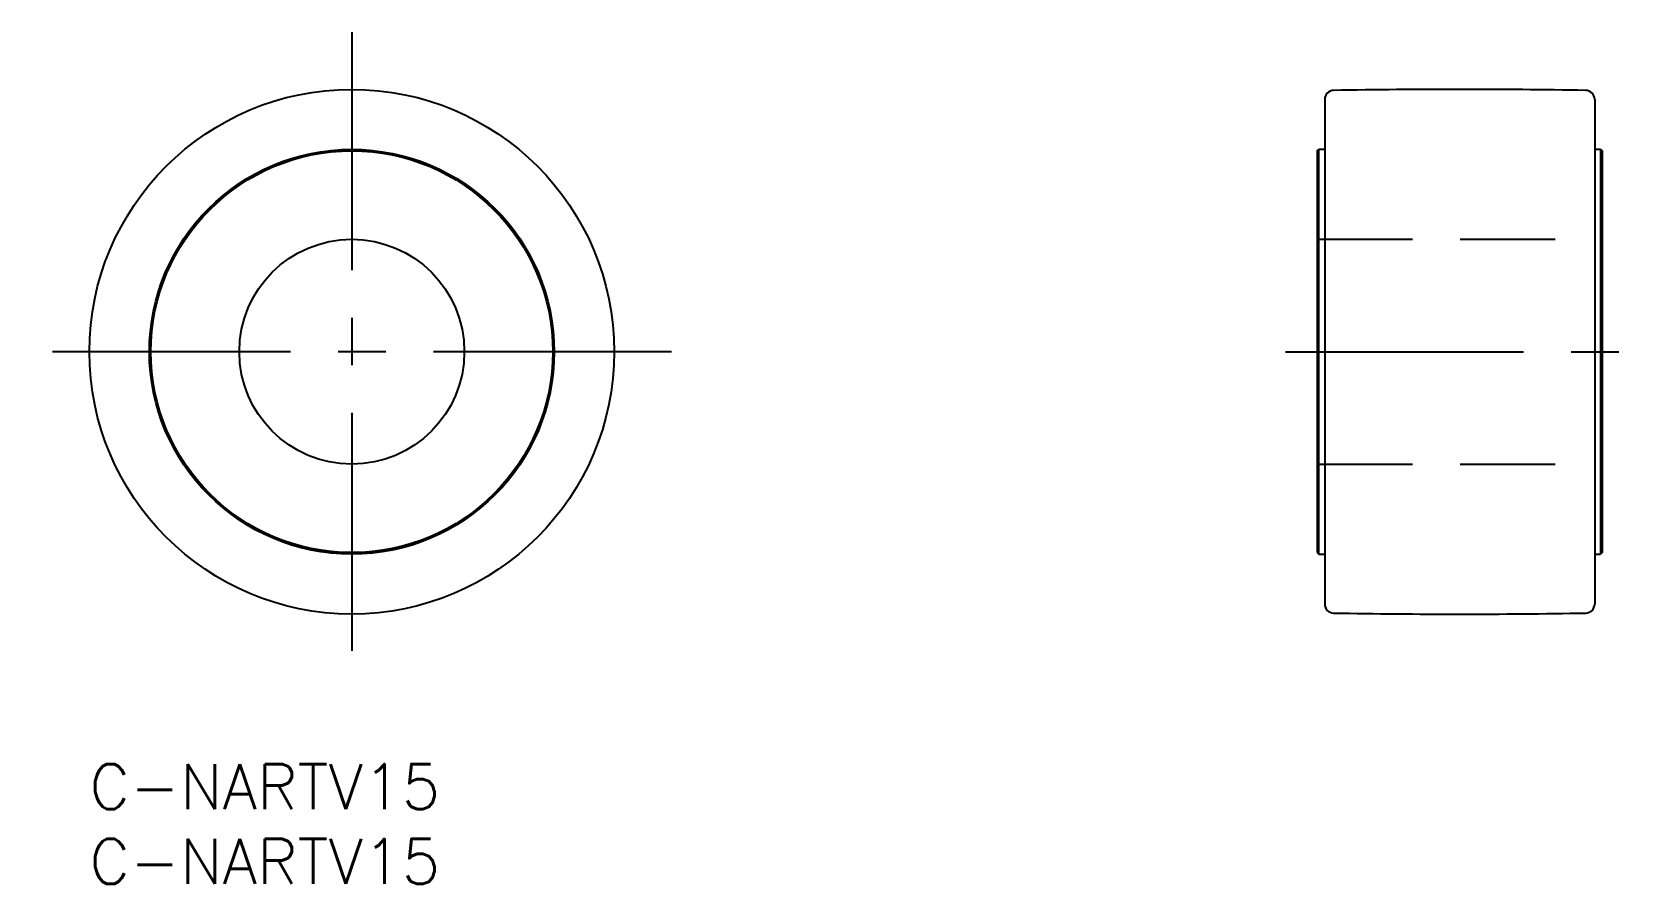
# Model space of a CAD drawing. Extents: x -4 to 103, y -8 to 49.
import ezdxf

# ---------------------------------------------------------------- set-up
doc = ezdxf.new("R2010")
doc.units = 0
doc.header["$LTSCALE"] = 0.5
doc.linetypes.add('CENTER', pattern=[50.8, 31.75, -6.35, 6.35, -6.35])
doc.linetypes.add('DASHED', pattern=[19.05, 12.7, -6.35])
for name, color, linetype in [('MSM_CENTER', 1, 'CENTER'), ('MSM_CONTINUOUS', 7, 'CONTINUOUS'), ('MSM_DASHED', 4, 'DASHED'), ('MSM_PART_NUMBER', 7, 'CONTINUOUS')]:
    doc.layers.add(name, color=color, linetype=linetype)
doc.styles.get("Standard").update_dxf_attribs({"font": 'txt.shx', "height": 3, "bigfont": 'bigfont.shx'})

# ---------------------------------------------------------------- blocks, each defined once
blk = doc.blocks.new('*U14')
at = {"layer": 'MSM_PART_NUMBER'}
blk.add_text('C-NARTV15', height=3, dxfattribs=at).set_placement((0, -3))
blk = doc.blocks.new('*U15')
at = {"layer": 'MSM_PART_NUMBER'}
blk.add_text('C-NARTV15', height=3, dxfattribs=at).set_placement((0, -8))

msp = doc.modelspace()

# ---------------------------------------------------------------- linework, layer by layer
at = {"layer": 'MSM_CENTER'}
for p, q in [((17.5, 48.82), (17.5, 6.18)), ((38.82, 27.5), (-3.82, 27.5)), ((79.77, 27.5), (103, 27.5))]:
    msp.add_line(p, q, dxfattribs=at)
at = {"layer": 'MSM_CONTINUOUS'}
for p, q in [((82.38, 44.33), (82.38, 10.67)), ((100.38, 44.33), (100.38, 10.67)), ((81.88, 40.9), (81.98, 41)), ((81.88, 40.9), (81.88, 14.1)), ((82.38, 41), (81.98, 41)), ((81.98, 14), (81.98, 41)), ((100.78, 41), (100.38, 41)), ((100.78, 41), (100.88, 40.9)), ((100.78, 41), (100.78, 14)), ((100.88, 40.9), (100.88, 14.1)), ((81.88, 14.1), (81.98, 14)), ((81.98, 14), (82.38, 14)), ((100.38, 14), (100.78, 14)), ((100.88, 14.1), (100.78, 14))]:
    msp.add_line(p, q, dxfattribs=at)
for radius in [17.5, 13.5, 13.4, 7.5]:
    msp.add_circle((17.5, 27.5), radius, dxfattribs=at)
for centre, radius, start, end in [((82.98, 44.33), 0.6, 90.9638, 180), ((91.38, -455), 500, 89.0362, 90.9638), ((99.78, 44.33), 0.6, 0, 89.0362), ((82.98, 10.67), 0.6, 180, 269.0362), ((91.38, 510), 500, 269.0362, 270.9638), ((99.78, 10.67), 0.6, 270.9638, 0)]:
    msp.add_arc(centre, radius, start, end, dxfattribs=at)
at = {"layer": 'MSM_DASHED'}
for p, q in [((81.88, 35), (100.88, 35)), ((81.88, 20), (100.88, 20))]:
    msp.add_line(p, q, dxfattribs=at)

# ---------------------------------------------------------------- block references
at = {"layer": 'MSM_CONTINUOUS'}
for name in ['*U14', '*U15']:
    msp.add_blockref(name, (0, 0), dxfattribs=at)

doc.saveas('drawing.dxf')
